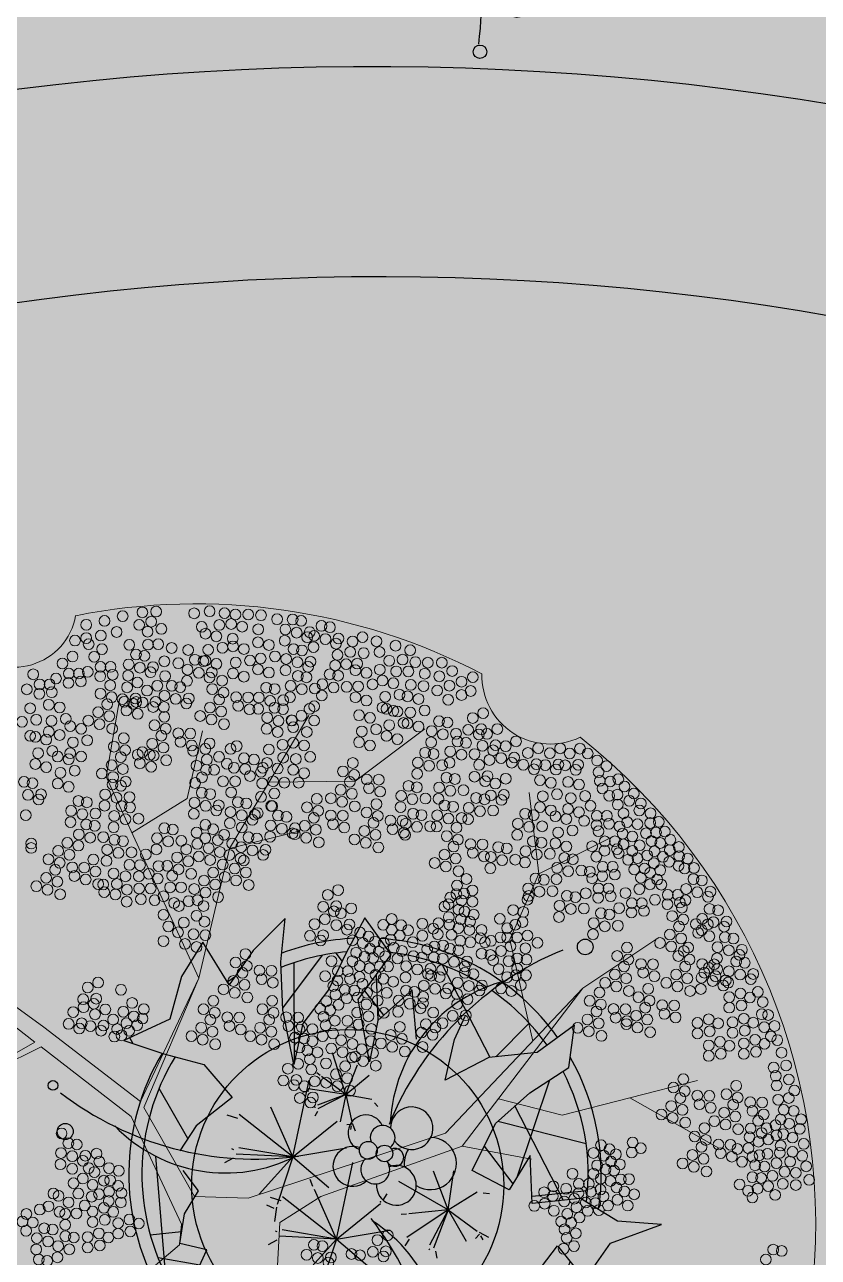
# Model space of a CAD drawing. Header units: millimetres. Extents: x 97194 to 152491, y 18573 to 58496.
# Drawn here: x 140683 to 141446, y 21907 to 23092 of the extents above; entities that cross this region are included whole.
import ezdxf

# ---------------------------------------------------------------- set-up
doc = ezdxf.new("R2010")
doc.units = ezdxf.units.MM
for name, color, linetype in [('dwgmodels.com', 7, 'Continuous'), ('floor hatch', 252, 'Continuous'), ('green', 69, 'Continuous')]:
    doc.layers.add(name, color=color, linetype=linetype)

# ---------------------------------------------------------------- blocks, each defined once
blk = doc.blocks.new('P3')
at = {"linetype": 'ByBlock'}
for p, q in [((106.3, 287.8), (-30.1, 383.4)), ((114.1, 293), (136.2, 365.6)), ((-190.4, 320.8), (-175.1, 313.7)), ((-116.8, 319.5), (-80.6, 256.7)), ((-224.4, 202.9), (-207.6, 307.8)), ((207.5, 300.2), (233.7, 137.6)), ((-121.3, 288.9), (-76.3, 268.2)), ((-168.2, 136.3), (-242.1, 276.2)), ((164.8, 203.1), (306.6, 237.2)), ((317.1, 139.9), (177.8, 237.6)), ((-70.5, 128), (-76.3, 178.5)), ((-70.5, 128), (-120.6, 176.9)), ((-70.5, 128), (-51.8, 172.8)), ((343.9, 171.5), (269.4, 122.1)), ((-70.5, 128), (-30.3, 140.6)), ((164.1, 157.3), (232.8, 125.6)), ((-99.2, -0.2), (-133.3, 120.7)), ((-70.5, 128), (-128, 107.6)), ((-121.4, 135.4), (-127.8, 136.7)), ((-70.5, 128), (-118.4, 135)), ((-70.5, 128), (-103.1, 91.5)), ((-70.5, 128), (-99.5, 86.5)), ((-70.5, 128), (-42, 93.5)), ((-70.5, 128), (-58.3, 84.8)), ((-16.2, 134.6), (-23.6, 137.4)), ((-125.6, 104.7), (-133.2, 98.2)), ((160.3, 40.4), (139.4, 100)), ((-104, 86.8), (-105.5, 85.8)), ((-99.2, -0.2), (-62.9, 83.4)), ((-97.9, 82.4), (-98.5, 73.6)), ((-40.4, 89.5), (-46.5, 85.3)), ((-40.3, 91.7), (-30.4, 83.2)), ((-39.7, 87), (-38, 81.6)), ((160.3, 40.4), (110.8, 84.1)), ((160.3, 40.4), (188.1, 87.5)), ((207, 93.9), (197.4, 90.3)), ((-410, 41.2), (-419.3, 47.1)), ((-99.2, -0.2), (-167.3, 53.7)), ((-99.2, -0.2), (-29.9, 52.6)), ((160.3, 40.4), (69.3, 44)), ((160.3, 40.4), (107.9, 5.5)), ((160.3, 40.4), (122.5, -29.4)), ((160.3, 40.4), (160.5, -23.3)), ((160.3, 40.4), (168.3, -25)), ((160.3, 40.4), (209.7, 9.3)), ((160.3, 40.4), (217.8, 31.8)), ((23.8, -84.3), (-10.3, 36.6)), ((222.9, 29.3), (220.7, 20)), ((221.1, 31.6), (238, 31.9)), ((225.6, 27.6), (232, 23.8)), ((-205.8, 13), (-223.4, 9.7)), ((-99.2, -0.2), (-206.9, 19.6)), ((61.1, 5.8), (62.2, 17.9)), ((104.6, 3.2), (97.4, -1.1)), ((-261.9, -52.6), (-340, -3.1)), ((-99.2, -0.2), (-182.7, -27.7)), ((-99.2, -0.2), (-181.6, -38.7)), ((-99.2, -0.2), (-119, -78.3)), ((-99.2, -0.2), (-25.5, -16.7)), ((-99.2, -0.2), (-86, -79.4)), ((-48.8, -27.2), (-57.6, -19.5)), ((23.8, -84.3), (60, -0.8)), ((-188.2, -34.3), (-191.5, -34.3)), ((23.8, -84.3), (-44.4, -30.5)), ((23.8, -84.3), (93, -31.6)), ((127.3, -30.1), (125.7, -43)), ((163.8, -28.6), (163.1, -30.8)), ((173.4, -27.5), (180.5, -36.5)), ((-182.7, -46.4), (-191.5, -59.6)), ((225.4, -55), (306.8, -179.1)), ((-82.8, -71.2), (-100.4, -74.5)), ((23.8, -84.3), (-83.9, -64.6)), ((-87.1, -87.1), (-100.3, -88.2)), ((-84.9, -83.8), (-77.2, -105.7)), ((23.8, -84.3), (-59.8, -111.8)), ((23.8, -84.3), (-58.7, -122.8)), ((23.8, -84.3), (4, -162.4)), ((23.8, -84.3), (37, -163.5)), ((23.8, -84.3), (97.4, -100.8)), ((-180.2, -280.4), (-294.1, -101.6)), ((-65.3, -118.4), (-68.6, -118.4)), ((113.9, -122.8), (105.1, -111.8)), ((-59.8, -130.5), (-68.6, -143.7)), ((274.9, -118.8), (288.4, -202.8)), ((35.9, -171.2), (22.7, -172.3)), ((34.8, -175.6), (32.6, -185.5)), ((38, -167.9), (45.7, -189.9)), ((167.1, -172.6), (230.7, -282.9)), ((-200.9, -189.6), (-243, -217.5)), ((-150.5, -223.2), (-214.8, -244.1)), ((189.1, -284), (49, -225.7)), ((72.5, -319.5), (38.6, -255.4)), ((139, -306.8), (42.1, -245.4)), ((75.2, -323.7), (72.5, -319.5))]:
    blk.add_line(p, q, dxfattribs=at)
for points in [[(214.8, -108.1), (227.8, -43.3), (255.8, -110.2), (322.7, -140.4), (339.9, -75.7), (404.6, -69.2), (460.7, 2), (396, -34.7), (331.3, 4.1), (342.1, 71), (406.8, 43), (415.4, 114.2), (473.7, 178.9), (409, 150.9), (339.9, 155.2), (275.2, 112), (236.4, 178.9), (232.1, 114.2), (165.2, 114.2), (163.1, 198.3), (188.9, 267.4), (225.6, 332.1), (201.9, 396.8), (169.5, 330), (104.8, 286.8), (59.5, 222.1), (42.3, 286.8), (40.1, 327.8)], [(-11.6, 258.8), (-54.8, 325.6), (-80.7, 256.6), (-61.3, 191.9), (-123.8, 271.7), (-110.9, 360.2), (-175.6, 392.5), (-175.6, 327.8), (-173.4, 263.1), (-184.2, 196.2), (-166.9, 131.4), (-223, 200.5), (-261.9, 267.4), (-287.7, 332.1), (-309.3, 263.1), (-317.9, 196.2), (-387, 237.2), (-391.3, 172.4), (-376.2, 103.4), (-425.8, 38.7), (-358.9, 49.4), (-294.2, 64.6), (-229.5, 38.7), (-259.7, -28.2), (-264, -75.7)], [(201.9, -127.5), (186.8, -170.6), (143.7, -175), (119.9, -220.3), (124.2, -263.4), (91.9, -216), (89.7, -170.6), (50.9, -220.3), (35.8, -263.4), (-9.5, -263.4), (20.7, -308.7), (50.9, -351.9), (7.8, -373.5), (-35.4, -408), (-37.5, -362.7), (-22.4, -319.5), (-31.1, -274.2), (-76.4, -313.1), (-104.4, -269.9), (-147.5, -291.5), (-184.2, -334.6), (-227.3, -367), (-229.5, -323.8), (-182, -282.8), (-149.7, -239.7), (-151.8, -196.5), (-195, -207.3), (-210.1, -162), (-207.9, -118.9), (-244.6, -101.6)]]:
    blk.add_lwpolyline(points, dxfattribs=at)
for centre, radius in [((158.8, 515.5), 12.6), ((2.9, 65.2), 14.3), ((28.2, 72.9), 13.2), ((-492.6, -77.9), 7.78), ((-440.9, -134), 12.9), ((355, -241.9), 11.6), ((333.5, -328.2), 10.8)]:
    blk.add_circle(centre, radius, dxfattribs=at)
blk.add_circle((0, 0), 250)
for centre, radius, start, end in [((520, 167.3), 509.5, 140.073, 185.6131), ((16.1, 28.9), 378.5, 63.1184, 114.1791), ((236.8, 225.5), 246.6, 131.6897, 204.9506), ((16.1, 28.9), 357.5, 84.7714, 111.3682), ((16.1, 28.9), 357.5, 63.0555, 83.1357), ((16.1, 28.9), 378.5, 120.4156, 138.3969), ((16.1, 28.9), 378.5, 19.1497, 57.435), ((16.1, 28.9), 357.5, 122.415, 139.8543), ((16.1, 28.9), 357.5, 20.569, 55.194), ((16.1, 28.9), 378.5, 151.3388, 153.3421), ((47.9, 128.9), 34.1, 244.277, 207.5639), ((100.7, 92.7), 41.8, 265.2738, 116.571), ((-13.6, 88.3), 28.6, 52.2259, 276.4635), ((13.9, 93.8), 19.8, 335.4309, 227.1462), ((45.7, 75.1), 14.3, 234.316, 139.9386), ((100.7, 92.7), 41.8, 174.3913, 215.4972), ((-7, 31.1), 31.9, 97.542, 340.4974), ((27.1, 43.2), 23.1, 159.9519, 62.7065), ((13.9, 93.8), 19.8, 270.7932, 273.3098), ((27.1, 43.2), 23.1, 113.0531, 115.4792), ((68.8, 36.6), 31.9, 203.6322, 138.4169), ((16.1, 28.9), 378.5, 176.9613, 237.1462), ((16.1, 28.9), 357.5, 176.0167, 237.7104), ((16.1, 28.9), 357.5, 352.2557, 4.6514), ((16.1, 28.9), 378.5, 350.8963, 2.9656), ((-388.5, 419.3), 509.5, 260.073, 305.6131), ((-297.3, 145), 246.6, 251.6897, 324.9506), ((-152.5, -493.4), 509.5, 20.073, 65.6131), ((39.4, -277.2), 246.6, 11.6897, 84.9506), ((16.1, 28.9), 357.5, 272.9217, 343.2997), ((16.1, 28.9), 378.5, 274.8945, 344.6065), ((16.1, 28.9), 357.5, 243.2097, 263.4369), ((16.1, 28.9), 378.5, 242.2755, 262.7194)]:
    blk.add_arc(centre, radius, start, end, dxfattribs=at)
blk.add_point((58.4, 1.2), dxfattribs=at)
blk.add_point((58.4, 1.2), dxfattribs=at)
blk = doc.blocks.new('z_550')
at = {"linetype": 'Continuous', "lineweight": 13}
blk.add_hatch(color=256, dxfattribs=at).paths.add_polyline_path([(13.85, -29.92), (13.85, -95.11), (29.93, -116.54), (22.78, -191.56), (37.59, -108.88), (81.37, -125.37), (37.97, -106.72), (23.68, -91.54), (28.15, -12.06), (47.8, 0.45), (115.71, 24.56), (173.79, 100.47), (107.67, 30.81), (12.96, -0.45), (-12.96, 0.45), (-37.24, 43.13), (-10.88, 105.37), (-38.87, 45.99), (-85.33, 81.71), (-127.33, 112.08), (-133.58, 164.77), (-130.01, 105.83), (-89.6, 74.6), (-136.3, 47.8), (-86.67, 72.34), (-43.34, 38.85), (-19.21, -12.95), (-20.1, -22.77), (-85.33, -78.14), (-88.9, -115.65), (-154.13, -152.26), (-82.65, -116.54), (-78.18, -82.61), (-9.38, -34.38)])
at = {"lineweight": 13}
for p, q in [((-55.42, 202.04), (-48.97, 239.09)), ((3.99, 167.59), (42.08, 231.66)), ((64.38, 200.09), (97.82, 225.16)), ((-16.45, 191.73), (-9.02, 224.23)), ((-10.88, 105.37), (-55.42, 202.04)), ((23.03, 199.62), (64.38, 200.09)), ((-43.07, 175.24), (-16.45, 191.73)), ((152.64, 155.51), (147.99, 194.51)), ((3.99, 167.59), (37.44, 175.94)), ((152.64, 155.51), (186.09, 172.23)), ((-10.88, 105.37), (3.99, 167.59)), ((138.7, 123.94), (152.64, 155.51)), ((173.79, 100.47), (210.24, 124.87)), ((149.66, 75.05), (138.7, 123.94)), ((-85.33, 81.71), (-127.33, 112.08)), ((-130.01, 105.83), (-89.6, 74.6)), ((-38.87, 45.99), (-10.88, 105.37)), ((-10.88, 105.37), (-37.24, 43.13)), ((173.79, 100.47), (107.67, 30.81)), ((115.71, 24.56), (173.79, 100.47)), ((-38.87, 45.99), (-85.33, 81.71)), ((-136.3, 47.8), (-89.6, 74.6)), ((-86.67, 72.34), (-136.3, 47.8)), ((-86.67, 72.34), (-43.34, 38.85)), ((163.79, 39.44), (228.82, 56.16)), ((196.31, 47.8), (239.04, 23.66)), ((-12.96, 0.45), (-37.24, 43.13)), ((133.15, 47.35), (163.79, 39.44)), ((-43.34, 38.85), (-19.21, -12.95)), ((107.67, 30.81), (12.96, -0.45)), ((47.8, 0.45), (115.71, 24.56)), ((115.71, 24.56), (149.05, 18.3)), ((12.96, -0.45), (-12.96, 0.45)), ((28.15, -12.06), (47.8, 0.45)), ((-19.21, -12.95), (-20.1, -22.77)), ((23.68, -91.54), (28.15, -12.06)), ((-20.1, -22.77), (-85.33, -78.14))]:
    blk.add_line(p, q, dxfattribs=at)
at = {"color": 82, "lineweight": 5}
for centre in [(-56.17, 277.04), (-47.41, 279.32), (-13.08, 280.7), (-5.63, 281.7), (1.52, 280.79), (6.78, 280.15), (12.92, 280.15), (19.05, 279.78), (26.79, 277.86), (34.29, 277.71), (38.38, 277.07), (-64.93, 275.2), (-57.92, 269.99), (-50.33, 271.73), (-9.43, 274.2), (-7.64, 270.94), (-0.96, 275.11), (4.74, 275.57), (10, 274.29), (17.74, 273.01), (30.78, 272.95), (36.19, 271.39), (-70.34, 267.61), (-64.93, 268.8), (-63.77, 265.87), (-44.24, 265.57), (-2.38, 269.65), (0.54, 264.16), (5.47, 268.52), (5.59, 264.81), (17.61, 266.77), (22.87, 265.49), (30.49, 267.55), (67.84, 269.25), (74.56, 267.24), (83.76, 265.14), (-71.51, 259.92), (-61.14, 259.81), (-57.34, 263.49), (-15.93, 263.06), (-12.72, 258.39), (-6.33, 263.15), (10.85, 263.53), (18.92, 258.99), (25.79, 260), (34.67, 263.51), (38.76, 262.87), (76.02, 262.11), (87.12, 258.45), (90.77, 262.94), (-76.38, 256.6), (-64.21, 252.57), (-58.07, 254.95), (-53.25, 254.95), (-8.63, 257.75), (-7.64, 257.94), (-4.54, 252.35), (-2.38, 256.38), (6.91, 257.03), (13.77, 258.03), (17.61, 253.77), (22.87, 252.22), (76.16, 253.6), (80.69, 257.9), (84.05, 252.78), (89.89, 252.78), (93.25, 257.26), (99.24, 256.99), (105.96, 256.99), (110.93, 252.96), (-90.41, 251.39), (-87.35, 246.54), (-82.53, 246.54), (-79.45, 249.37), (-73.46, 247.26), (-73.31, 251.75), (-68.49, 251.75), (-67.47, 247.99), (-58.22, 250.47), (-52.23, 251.2), (-10.82, 252.07), (-5.71, 249.88), (0.36, 248.32), (5.59, 251.81), (10.85, 250.25), (69.72, 252.06), (72.64, 246.56), (77.43, 248.37), (82.69, 247.09), (97.78, 251.68), (104.79, 250.4), (115.45, 247.83), (120.86, 250.03), (-93.48, 244.16), (-87.49, 242.05), (-81.5, 242.78), (-53.41, 246.1), (78.75, 240.59), (85.61, 241.6), (89.53, 240.81), (91.06, 246.28), (97.2, 245.73), (103.77, 243.62), (109.61, 245.91), (115.45, 241.43), (119.84, 243.35), (-91.88, 235.05), (-82.95, 236.76), (-77.69, 235.48), (42.42, 234.74), (44.61, 236.03), (64.46, 240.34), (69.72, 238.78), (77.43, 235.37), (79.38, 234.76), (94.79, 239.53), (109.03, 239.14), (-95.82, 228.55), (-88.96, 229.56), (-81.64, 228.98), (-74.77, 229.99), (33.75, 229.28), (33.95, 229.16), (38.48, 231.45), (44.61, 229.16), (66.19, 231.73), (71.45, 230.45), (82.69, 233.81), (84.63, 233.48), (90.85, 233.03), (97.71, 234.03), (-82.95, 223.76), (-72.63, 226.45), (-67.38, 225.17), (27.09, 223.67), (34.53, 225.96), (41.11, 223.67), (67.51, 223.95), (74.37, 224.96), (80.69, 226.98), (87.56, 227.99), (89.53, 227.81), (94.79, 226.25), (-91.88, 221.78), (-89.4, 221.29), (-84.14, 220.01), (-77.69, 222.21), (-71.32, 218.67), (-5.63, 218.18), (7.37, 216.89), (29.42, 217.53), (34.53, 218.45), (39.79, 217.17), (66.19, 218.74), (71.45, 217.18), (79.38, 221.76), (84.63, 220.2), (-88.09, 213.51), (-81.22, 214.52), (-78.65, 211.84), (-72.63, 213.45), (-67.38, 211.89), (-13.52, 214.61), (-7.68, 215.52), (-1.11, 211.68), (10.87, 211.04), (22.85, 215.25), (29.71, 211.31), (42.71, 211.68), (176.07, 213.32), (-89.4, 208.29), (-84.14, 206.74), (-73.39, 210.56), (-70.47, 205.06), (-11.91, 207.47), (-7.39, 205.45), (-6.95, 210.39), (-3.44, 205.45), (2.69, 208.38), (6.05, 206.46), (11.46, 205.82), (15.69, 210.39), (19.93, 206.46), (21.97, 208.75), (27.09, 206.09), (34.53, 205.45), (35.85, 210.67), (180.6, 209.94), (185.13, 207.28), (-94.84, 199.72), (-90.75, 199.08), (-77.34, 204.06), (-9.28, 201.88), (0.79, 199.96), (6.64, 199.96), (13.79, 202.52), (19.05, 204.54), (19.64, 198.95), (24.89, 199.96), (30.3, 199.32), (37.16, 199.32), (39.79, 203.9), (153.16, 200.52), (158.42, 199.24), (166.64, 199.65), (181.33, 204.35), (181.91, 200.14), (186.88, 199.87), (190.82, 200.97), (-92.94, 193.41), (-86.66, 193.68), (-78.65, 198.84), (-73.39, 197.28), (25.48, 194.1), (161.34, 193.75), (171.89, 198.37), (183.23, 196.48), (186.44, 193), (190.38, 193.55), (193.74, 197.49), (198.27, 194.1), (19.05, 192.45), (24, 188.15), (24.46, 187.97), (153.16, 187.52), (154.47, 192.74), (167.95, 191.87), (174.82, 192.88), (177.42, 188.17), (190.53, 188.79), (196.08, 190.62), (201.63, 189.34), (-94, 183.67), (17.45, 184.67), (158.42, 185.97), (160.55, 183.14), (165.81, 181.85), (166.64, 186.65), (171.89, 185.1), (180.49, 183.32), (185.31, 183.32), (193.31, 184.58), (200.9, 185.95), (206.31, 184.58), (161.86, 175.35), (168.73, 176.36), (174.35, 180.94), (180.34, 178.84), (181.27, 175.95), (186.33, 179.57), (191.41, 178.26), (195.06, 180.37), (200.02, 179.36), (206.16, 179.91), (208.93, 175.33), (210.25, 180.46), (213.17, 175.79), (-91.37, 170.03), (160.55, 170.14), (184.33, 171.1), (189.15, 171.1), (192.87, 174.79), (193.31, 169.66), (197.54, 173.41), (204.11, 174.97), (206.74, 171.22), (210.98, 170.3), (215.8, 171.86), (-91.37, 167.92), (165.81, 168.58), (178.2, 168.72), (180.22, 163.72), (184.19, 166.61), (190.18, 167.34), (190.97, 165.45), (197.54, 166.46), (201.05, 169.2), (204.7, 164.35), (208.2, 166.36), (212.29, 163.62), (215.51, 166.91), (219.89, 168.38), (220.04, 163.98), (-44.19, 159.77), (-39.08, 159.68), (-30.17, 159.22), (-25.98, 159.34), (-20.58, 157.66), (183.28, 158.87), (188.1, 158.87), (195.5, 162.24), (198.42, 157.58), (200.02, 162.98), (203.38, 158.03), (207.91, 160.6), (215.22, 161.24), (219.74, 159.32), (222.66, 158.03), (224.12, 162.79), (227.19, 158.31), (-51.79, 155.65), (-46.09, 154.28), (-39.67, 154.28), (-34.85, 155.47), (-30.61, 153.18), (-23.6, 154.56), (-14.52, 155.47), (-8.32, 152.22), (-3.94, 156.1), (1.7, 153.98), (117.79, 153), (183.14, 154.38), (189.13, 155.12), (201.63, 153.55), (206.16, 155.93), (209.52, 152.72), (210.98, 157.21), (-59.16, 150.56), (-56.76, 150.34), (-56.32, 146.68), (-50.91, 145.58), (-50.18, 150.62), (-45.36, 147.87), (-39.52, 148.42), (-33.97, 148.42), (-24.62, 148.97), (-19.36, 148.97), (-13.03, 148.18), (-7.64, 146.5), (-2.93, 150.37), (112.97, 145.77), (113.26, 149.89), (116.62, 146.04), (120.71, 147.51), (181.27, 148.48), (186.09, 148.48), (194.23, 146.25), (200.9, 148.15), (206.01, 150.44), (211.48, 150.25), (-45.51, 142.11), (-38.64, 143.3), (-32.07, 142.84), (-27.83, 144.67), (-22.72, 141.47), (-20.39, 140), (-15.71, 142.38), (-11.48, 142.84), (-8.55, 140), (-1.58, 144.31), (107.27, 139.73), (109.17, 140.92), (110.05, 144.12), (115.45, 142.66), (120.71, 142.11), (181.13, 143.99), (187.12, 144.72), (197.29, 141.39), (202.11, 141.39), (208.42, 143.02), (214.4, 140.91), (214.55, 145.4), (220.39, 141.64), (-27.83, 135.79), (-11.91, 135.33), (81.86, 133.78), (109.32, 134.69), (113.99, 138.26), (116.91, 137.35), (121.3, 135.88), (133.86, 133.87), (140.28, 138.08), (145.1, 137.16), (182.44, 136.57), (186.53, 135.93), (191.16, 139.01), (197.15, 136.91), (203.14, 137.64), (-25.5, 130.21), (-18.05, 132.04), (-8.12, 132.49), (77.77, 130.94), (81.86, 128.56), (86.39, 130.76), (89.75, 128.38), (96.61, 131.49), (101.87, 129.11), (104.35, 131.76), (109.61, 131.03), (113.99, 129.38), (115.16, 133.68), (119.25, 128.47), (119.54, 132.49), (125.09, 128.47), (137.36, 129.38), (141.31, 131.03), (144.81, 132.31), (-27.83, 123.16), (-20.82, 127.37), (-13.37, 126.45), (-7.68, 125.99), (47.74, 123.47), (63.02, 123.52), (66.67, 127.28), (67.98, 122.24), (70.76, 125.35), (73.83, 122.88), (81.42, 123.8), (85.8, 125.81), (91.94, 122.61), (96.61, 125.72), (104.06, 126.45), (110.63, 126.18), (114.87, 123.25), (119.69, 122.61), (124.51, 124.53), (126.7, 122.61), (129.62, 123.25), (134.15, 124.9), (137.36, 124.9), (142.18, 124.9), (147.15, 125.81), (151.97, 122.33), (-17.46, 121.78), (-11.91, 120.32), (64.77, 117.57), (71.49, 119.4), (75.72, 118.03), (98.92, 119.21), (102.41, 120.55), (106.58, 121.09), (109.92, 119.44), (114.01, 118.8), (125.09, 117.12), (129.33, 116.47), (134.44, 118.4), (138.97, 120.69), (146.13, 119.68), (52.94, 113.55), (63.02, 113.55), (66.52, 111.17), (68.86, 115.65), (71.2, 110.07), (72.95, 115.1), (76.16, 110.8), (78.77, 115.85), (80.11, 110.98), (96.4, 115.23), (102.15, 115.32), (106.42, 114.68), (130.64, 113.91), (138.09, 113.55), (142.18, 114.83), (146.71, 114.28), (49.87, 106.31), (55.86, 104.21), (56.01, 108.69), (60.83, 108.69), (61.85, 104.94), (66.38, 105.95), (74.12, 106.95), (77.92, 105.03), (133.27, 109.7), (137.36, 105.86), (141.6, 106.77), (142.18, 109.98), (146.42, 106.77), (53.81, 101.55), (59.37, 99.72), (63.89, 99.36), (67.84, 102.65), (70.03, 98.26), (82.59, 103.66), (134.44, 100.36), (139.41, 99.17), (143.94, 101.92), (230.46, 100.12), (257.87, 98.72), (50.46, 94.23), (54.84, 97.43), (56.3, 92.49), (60.24, 95.7), (65.65, 96.06), (244.13, 96.21), (249.54, 97.95), (254.06, 96.03), (260.2, 93.86), (47.53, 90.57), (49.14, 86.82), (52.35, 90.02), (244.13, 91.17), (249.97, 92.18), (259.76, 88.01), (262.83, 87.64), (50.16, 82.7), (54.55, 84.89), (228.86, 83.81), (234.27, 85.55), (238.79, 83.63), (245.72, 84.13), (251.13, 85.87), (255.65, 83.94), (260.93, 81.78), (265.9, 82.33), (48.7, 77.48), (53.67, 78.76), (228.86, 78.77), (234.7, 79.78), (239.67, 74.74), (245.72, 79.09), (251.56, 80.1), (256.53, 75.69), (264.15, 77.3), (267.21, 75.56), (234.27, 73), (240.11, 68.97), (244.2, 72.82), (251.13, 73.95), (251.13, 68.92), (256.97, 69.92), (261.06, 73.77), (269.26, 69.51), (234.27, 67.96), (271.45, 63.38), (265.46, 62.37), (266.48, 58.35), (266.92, 53.77), (272.76, 56.61), (275.39, 51.3), (267.65, 46.9), (272.76, 47.73), (260.65, 39.85), (270.28, 42.05), (275.1, 41.5), (262.05, 33.21), (266.34, 34.64), (268.82, 37.38), (272.91, 35.37), (278.61, 37.48), (-76.77, 30.7), (262.83, 27.77), (266.78, 29.79), (270.13, 30.34), (274.52, 28.69), (278.02, 32.9), (-77.06, 21.27), (-73.55, 26.03), (-69.46, 25.39), (178.84, 21.3), (182.49, 25.05), (186.58, 23.13), (197.25, 21.57), (197.68, 26.33), (201.63, 23.59), (268.38, 21.36), (268.82, 24.84), (274.52, 21.82), (279.92, 25.67), (-77.35, 15.87), (-71.65, 19.72), (-66.54, 17.52), (-65.37, 19.99), (-59.97, 21), (-58.65, 17.15), (180.59, 15.35), (183.81, 20.02), (187.31, 17.18), (189.65, 20.66), (191.55, 15.81), (262.54, 20.91), (266.78, 16.42), (273.35, 17.15), (279.19, 19.9), (-71.65, 13.68), (-63.77, 14.04), (-60.99, 12.12), (-53.98, 14.04), (-49.31, 12.76), (168.76, 11.32), (178.84, 11.32), (184.68, 13.43), (188.77, 12.88), (255.24, 9.65), (259.47, 9.28), (261.08, 14.77), (264.88, 10.29), (270.72, 12.21), (276.12, 11.75), (281.09, 14.87), (-71.07, 6.81), (-66.54, 9.01), (-61.87, 5.99), (-56.46, 8), (-53.4, 8.18), (-49.6, 5.53), (171.83, 6.47), (176.65, 6.47), (182.2, 3.72), (182.35, 8.94), (187.02, 7.84), (189.94, 4.73), (191.99, 8.58), (195.93, 8.76), (249.1, 6.17), (257.72, 4.16), (262.83, 5.35), (269.84, 6.44), (276.12, 5.89), (282.55, 8.37), (-80.71, 1.78), (-78.23, 0.68), (-73.41, -2.44), (-68.73, 1.78), (-62.31, 0.31), (-58.8, 1.5), (-54.13, -1.79), (-53.98, 2.69), (-48.28, -2.44), (-47.99, 2.05), (169.64, -0.67), (171.68, 1.98), (175.19, -2.5), (177.67, 2.72), (183.66, 0.43), (190.38, -1.22), (193.74, 2.81), (198.41, 1.44), (253.19, 3.15), (255.24, -0.06), (266.19, 1.13), (-93.71, -8.02), (-87.28, -5.91), (-83.05, -4.36), (-77.79, -7.01), (-75.01, -7.93), (-69.61, -7.74), (-65.67, -3.99), (-61.87, -6.83), (-56.46, -5.09), (-51.94, -7.01), (166.28, -7.99), (170.66, -4.79), (176.07, -6.53), (179.72, -2.87), (181.47, -6.16), (185.85, -3.97), (195.35, -3.97), (-95.61, -11.68), (-90.64, -12.14), (-75.01, -13.24), (-61.87, -11.86), (-56.02, -10.86), (-49.59, -12.42), (-44.19, -10.69), (-39.66, -12.61), (163.36, -11.65), (168.18, -12.2), (172.12, -9.73), (-93.86, -16.07), (-64.24, -19.1), (-58.83, -17.36), (-54.31, -19.28), (-49.59, -17.46), (-43.75, -16.45), (164.97, -15.41), (165.99, -19.53), (170.37, -17.33), (-64.24, -24.13), (-58.39, -23.13), (164.53, -24.74), (169.49, -23.46)]:
    blk.add_circle(centre, 2.58, dxfattribs=at)
at = {"color": 108, "lineweight": 5}
for centre in [(-37.95, 281.16), (-33.69, 276.7), (-31.36, 281.54), (-39.5, 275.15), (-35.43, 271.86), (-28.84, 273.21), (-35.24, 265.66), (-30.32, 265.87), (55.12, 266.13), (63.09, 267.16), (-41.03, 260.9), (-36.94, 260.26), (-23.89, 264.04), (55.82, 260.73), (61.97, 262.13), (68.42, 261.57), (54.7, 255.7), (60.01, 256.26), (64.46, 253.34), (65.33, 256.53), (52.07, 251.37), (56.16, 250.73), (53.97, 245.05), (60.25, 245.33), (65.78, 245.56), (-11.91, 175.33), (-7.67, 179.04), (-3.95, 176.92), (-11.56, 169.85), (-7.67, 172.68), (1.35, 174.27), (5.24, 170.03), (3.83, 164.55), (78.1, 122.3), (82.94, 119.88), (86.83, 118.4), (84.68, 114.78), (-48.24, 99.75), (-42.89, 93.42), (75.14, 94.52), (-47.12, 89.19), (-42.05, 86.94), (-37.26, 90.46), (78.09, 88.63), (101.81, 88.79), (-52.02, 85.42), (-50.07, 80.89), (-45.61, 83.67), (-40.5, 82.72), (-37.83, 85.96), (37.62, 80.67), (38.65, 81.91), (43.78, 80.77), (98.34, 83.18), (102.88, 81.58), (106.35, 83.72), (-51.44, 77.26), (-47.94, 77.84), (-44.3, 80.05), (35.38, 76.79), (39.65, 76.36), (43.78, 75.08), (96.2, 79.18), (101.55, 78.11), (37.51, 71.95), (41.36, 70.53), (46.19, 69.67), (96.74, 72.24), (42.5, 66.4), (50.32, 64.36), (43.25, 61.42), (254.39, 33.08), (258.03, 36.71), (248.41, 32.76), (253.87, 28.93), (259.71, 30.88), (248.03, 23.22), (253.35, 23.61), (258.15, 26.72), (255.24, 19.44), (258.6, 20.27), (159.57, 5.28), (165.7, 4.09), (155.13, 2.41), (159.31, 0.58), (164.8, -2.03), (150.43, -4.12), (155.39, -3.08), (159.83, -6.47)]:
    blk.add_circle(centre, 2.58, dxfattribs=at)
at = {"color": 96, "lineweight": 5}
for centre in [(42.47, 271.67), (48.11, 274.64), (52.2, 274), (41.3, 269.19), (44.31, 264.48), (44.6, 269.88), (50.01, 268.32), (56.29, 268.6), (31.17, 258.75), (-44.53, 256.14), (-39.13, 254.58), (-34.02, 252.39), (-32.85, 254.86), (-16.22, 253.63), (30.87, 253.35), (36.57, 257.2), (41.68, 255), (42.85, 257.47), (-44.82, 250.74), (-40.33, 247.46), (-27.04, 250.52), (-16.52, 248.23), (36.81, 250.57), (40.9, 249.93), (48.56, 246.61), (-45.31, 245.12), (-35.72, 243.56), (-30.75, 245.9), (-27.33, 241.1), (-23.82, 245.86), (-19.74, 245.21), (21.56, 244.95), (25.65, 244.31), (33.02, 240.41), (33.31, 245.81), (38.71, 244.25), (44.99, 244.53), (48.27, 241.21), (-47.5, 239.44), (-42.39, 237.24), (-41.22, 239.72), (-37.91, 237.89), (-32.8, 235.69), (-31.63, 238.16), (-27.62, 235.69), (-21.93, 239.54), (-16.81, 237.34), (-15.65, 239.81), (17.76, 234.79), (18.05, 240.19), (23.46, 238.63), (25.57, 235.32), (29.66, 234.68), (29.74, 238.91), (22.07, 230.56), (27.47, 229), (104.62, 228.86), (120.84, 230.37), (125.81, 232.72), (21.77, 225.16), (101.11, 224.1), (108.71, 228.22), (112.8, 222.82), (118.65, 224.7), (124.93, 224.97), (127.69, 222.73), (132.67, 225.08), (100.82, 218.7), (106.51, 222.55), (113.52, 219.07), (117.61, 218.43), (123.76, 222.5), (125.5, 217.06), (131.78, 217.33), (136.66, 216.8), (141.63, 219.15), (97.94, 213.73), (102.03, 213.09), (110.01, 214.31), (115.42, 212.76), (121.7, 213.03), (130.61, 214.86), (134.46, 211.13), (140.75, 211.4), (147.35, 213.58), (152.32, 215.92), (157.9, 213.45), (162.87, 215.79), (167.41, 213.32), (172.38, 215.66), (94.43, 208.97), (99.84, 207.42), (106.12, 207.69), (109.72, 208.91), (123.87, 207.85), (128.85, 210.19), (139.58, 208.93), (145.15, 207.91), (150.27, 205.71), (151.44, 208.18), (155.71, 207.77), (160.82, 205.58), (161.99, 208.05), (165.22, 207.65), (170.33, 205.45), (171.5, 207.92), (-12.64, 199.13), (94.14, 203.57), (108.18, 201.72), (112.27, 201.08), (121.68, 202.17), (126.79, 199.98), (127.96, 202.45), (136.69, 201.21), (-55.82, 193.66), (-52.31, 198.42), (-48.22, 197.78), (-9.43, 194.46), (-5.34, 193.82), (4.71, 194.64), (86.42, 192.96), (89.92, 197.72), (94.01, 197.07), (104.67, 196.96), (110.08, 195.4), (116.36, 195.68), (129.52, 193.19), (131.71, 198.86), (135.8, 193.46), (-87.83, 191.21), (-68.71, 190.5), (-64.62, 189.86), (-56.11, 188.26), (-50.41, 192.1), (-47.98, 188.06), (-44.13, 192.38), (-43.89, 187.42), (-12.94, 189.7), (-7.53, 188.15), (-1.25, 188.42), (7.92, 189.97), (12.01, 189.33), (86.13, 187.55), (91.82, 191.4), (98.1, 191.67), (104.38, 191.56), (107.29, 188.37), (111.38, 187.73), (118.92, 187.17), (122.42, 191.93), (126.51, 191.29), (134.63, 190.99), (-72.22, 185.74), (-66.81, 184.19), (-60.53, 184.46), (-51.48, 183.3), (-46.08, 181.74), (-39.8, 182.01), (-13.23, 184.3), (-2.42, 185.95), (4.41, 185.21), (9.82, 183.65), (14.93, 181.45), (16.1, 183.93), (27.21, 183.48), (31.3, 182.84), (92.15, 184.37), (96.24, 183.73), (103.78, 183.61), (109.18, 182.06), (115.47, 182.33), (118.62, 181.77), (124.32, 185.61), (130.6, 185.89), (146.03, 184.37), (150.12, 183.73), (-72.51, 180.34), (-64.94, 179.2), (-60.85, 178.56), (-51.77, 177.89), (-27.41, 177.4), (-23.32, 176.76), (4.12, 179.81), (9.83, 177.75), (23.71, 178.72), (29.11, 177.16), (35.39, 177.44), (88.65, 179.61), (94.05, 178.05), (100.33, 178.32), (103.49, 178.21), (142.53, 179.61), (147.93, 178.05), (154.21, 178.33), (-68.45, 174.44), (-63.04, 172.88), (-56.76, 173.16), (-51.37, 171.85), (-47.28, 171.21), (-30.92, 172.64), (-25.51, 171.09), (-19.23, 171.36), (13.05, 173.08), (17.14, 172.44), (23.42, 173.32), (34.23, 174.96), (88.35, 174.21), (142.24, 174.21), (149.74, 171.11), (153.83, 170.47), (-68.74, 169.04), (-54.87, 167.09), (-49.47, 165.53), (-43.19, 165.81), (-31.21, 167.24), (9.54, 168.32), (14.94, 166.76), (20.06, 164.56), (21.23, 167.04), (129.57, 163.57), (133.08, 168.33), (137.17, 167.69), (146.23, 166.35), (151.64, 164.79), (157.92, 165.07), (-55.17, 161.69), (9.25, 162.92), (129.28, 158.17), (134.98, 162.02), (141.26, 162.29), (145.94, 160.95), (161.35, 158.33), (164.85, 163.09), (168.94, 162.45), (150.97, 153.22), (155.06, 152.58), (161.06, 152.93), (166.75, 156.78), (173.03, 157.05), (226.89, 152.96), (230.98, 152.32), (56.12, 147.67), (147.47, 148.46), (152.87, 146.91), (159.15, 147.18), (223.38, 148.2), (228.78, 146.65), (235.07, 146.92), (48.95, 139.65), (51.14, 145.33), (55.23, 139.93), (147.17, 143.06), (162.58, 140.14), (166.09, 144.9), (170.18, 144.26), (223.09, 142.8), (233.9, 144.45), (54.06, 137.46), (57.46, 136.53), (62.43, 138.87), (162.29, 134.74), (167.99, 138.58), (174.27, 138.85), (231.14, 133.84), (234.65, 138.6), (238.74, 137.96), (44.82, 131.34), (49.79, 133.68), (55.27, 130.85), (60.38, 128.66), (61.55, 131.13), (178.94, 131.81), (184.34, 130.25), (190.62, 130.53), (230.85, 128.44), (236.55, 132.29), (241.66, 130.09), (242.83, 132.56), (42.63, 125.66), (48.91, 125.94), (178.64, 126.41), (242.02, 125.02), (246.11, 124.38), (238.52, 120.26), (243.92, 118.71), (249.04, 116.51), (250.2, 118.98), (88.8, 111.11), (92.31, 115.87), (111.82, 113.13), (116.94, 110.93), (118.1, 113.4), (234.26, 110.28), (238.23, 114.86), (247.46, 113.38), (251.55, 112.74), (88.51, 105.7), (94.21, 109.55), (99.32, 107.35), (100.49, 109.82), (100.84, 106.51), (104.93, 105.87), (106.13, 109.28), (117.08, 107.89), (121.17, 107.24), (230.76, 105.52), (238.35, 109.64), (242.44, 104.24), (243.96, 108.62), (249.36, 107.06), (254.47, 104.87), (255.64, 107.34), (-64.22, 100.88), (-59.24, 103.22), (88.73, 99.35), (92.82, 98.71), (97.34, 101.75), (102.74, 100.19), (109.02, 100.47), (113.58, 103.13), (118.98, 101.57), (124.09, 99.37), (125.26, 101.84), (236.16, 103.96), (241.27, 101.76), (243.66, 103.22), (-66.41, 95.2), (-61.29, 93), (-60.13, 95.47), (85.22, 94.59), (90.63, 93.04), (96.91, 93.31), (97.04, 96.35), (107.85, 98), (113.28, 97.72), (113.39, 92.89), (118.37, 95.23), (-71.2, 89.01), (-66.23, 91.35), (-60.72, 87.96), (-55.75, 90.3), (84.93, 89.19), (95.74, 90.84), (111.2, 87.22), (117.48, 87.49), (-73.39, 83.33), (-68.28, 81.14), (-67.11, 83.61), (-62.91, 82.29), (-56.63, 82.56), (116.31, 85.02), (-57.8, 80.09), (36.95, 64.15), (31.98, 61.81), (29.79, 56.13), (34.9, 53.93), (36.07, 56.41), (39.93, 53.42), (44.9, 55.76), (37.74, 47.74), (42.85, 45.55), (44.02, 48.02), (-88.68, -19.65), (-85.17, -14.89), (-81.08, -15.53), (-74.97, -18.69), (-70.88, -19.33), (79.97, -18.21), (-88.97, -25.05), (-83.27, -21.2), (-78.48, -23.45), (-73.07, -25), (44.49, -22.85), (48.58, -23.49), (72.81, -26.23), (75, -20.56), (79.09, -25.96), (265.25, -25.15), (269.34, -25.79), (-87.77, -29.88), (-83.68, -30.52), (-78.77, -28.85), (40.98, -27.61), (46.39, -29.17), (51.5, -31.36), (52.67, -28.89), (62.57, -27.25), (66.66, -27.89), (77.92, -28.43), (261.74, -29.91)]:
    blk.add_circle(centre, 2.58, dxfattribs=at)
at = {"color": 246, "lineweight": 5}
for centre in [(-27.4, 257.63), (-20.68, 256.71), (-64.45, 219.67), (4.45, 215.52), (-36.31, 164.81), (177.15, 156.49), (178.21, 153.33), (175.14, 146.1), (147.73, 144.85), (74.56, 101), (79.52, 98.26), (250.27, 17.06), (256.55, 15.41)]:
    blk.add_circle(centre, 2.58, dxfattribs=at)
at = {"color": 7, "lineweight": 5}
for centre in [(-58.12, 242.06), (-52.73, 240.37), (-4.36, 244.28), (1.03, 242.6), (7.1, 240.41), (-54.83, 237.03), (-46.67, 238.18), (-40.91, 238.07), (-5.44, 235.38), (-1.06, 239.26), (8.14, 236.25), (12.86, 240.29), (13.53, 234.57), (-63.92, 229.12), (-59.21, 233.16), (-53.82, 231.31), (-45.62, 234.03), (-40.23, 232.34), (-27.42, 230.94), (-10.16, 231.34), (-4.77, 229.66), (-0.05, 233.53), (-58.53, 227.44), (-52.47, 225.25), (-32.13, 226.9), (-26.74, 225.22), (-20.68, 223.03), (-14.92, 222.91), (1.29, 227.47), (-46.91, 220.66), (-33.22, 218.01), (-28.84, 221.88), (-19.64, 218.87), (-14.24, 217.19), (-51.63, 216.62), (-48.33, 211.6), (-46.23, 214.94), (-40.17, 212.75), (-37.94, 213.96), (-34.41, 212.63), (-32.54, 212.28), (-27.83, 216.15), (-52.71, 207.72), (-47.32, 205.87), (-39.13, 208.59), (-33.74, 206.91), (-26.48, 210.09), (63.17, 208.76), (-57.43, 203.68), (-52.04, 202), (-45.97, 199.81), (58.45, 204.72), (61.75, 199.69), (63.85, 203.03), (69.91, 200.84), (75.67, 200.73), (57.37, 195.82), (62.76, 193.97), (70.95, 196.69), (76.34, 195), (41.17, 187.44), (45.88, 191.48), (52.65, 191.78), (58.04, 190.1), (64.11, 187.91), (74.53, 189.01), (44.46, 182.41), (46.56, 185.76), (52.62, 183.57), (58.38, 183.45), (69.81, 184.97), (75.2, 183.29), (40.08, 178.54), (45.47, 176.69), (53.66, 179.41), (59.06, 177.72), (68.73, 176.07), (73.11, 179.95), (81.27, 181.1), (82.31, 176.94), (87.03, 180.98), (87.7, 175.26), (113.05, 177.66), (-74.02, 170.38), (-1.7, 171.71), (35.36, 174.5), (40.76, 172.82), (46.82, 170.63), (64.01, 172.03), (69.4, 170.35), (74.12, 174.22), (108.34, 173.62), (113.73, 171.93), (119.79, 169.74), (125.55, 169.62), (-78.4, 166.5), (-73.01, 164.65), (-21.26, 163.38), (-16.88, 167.25), (-10.8, 163.8), (-6.08, 167.84), (-0.69, 165.99), (75.46, 168.16), (107.25, 164.72), (111.63, 168.59), (120.84, 165.58), (126.23, 163.9), (-83.11, 162.46), (-79.82, 157.44), (-77.72, 160.78), (-71.66, 158.59), (-65.9, 158.47), (-61.52, 162.35), (-15.87, 161.53), (-5.41, 162.12), (0.65, 159.93), (6.41, 158.02), (10.8, 161.9), (102.54, 160.68), (107.93, 158.99), (112.64, 162.87), (-84.2, 153.56), (-78.81, 151.71), (-70.62, 154.43), (-65.22, 152.75), (-60.51, 156.62), (7.09, 152.3), (11.81, 156.17), (113.99, 156.8), (-88.92, 149.52), (-83.52, 147.84), (-77.46, 145.65), (13.15, 150.11), (216.66, 135.19), (221.38, 139.23), (219.96, 130.16), (222.05, 133.5), (228.11, 131.31), (233.87, 131.2), (210.86, 122.25), (215.57, 126.29), (220.97, 124.44), (229.16, 127.16), (234.55, 125.47), (11.58, 116.92), (190.25, 115.99), (194.96, 120.03), (216.25, 120.57), (219.66, 115.99), (222.31, 118.38), (224.38, 120.03), (6.86, 112.88), (12.25, 111.2), (193.54, 110.96), (195.64, 114.3), (201.7, 112.11), (207.46, 112), (222.96, 110.96), (225.05, 114.3), (231.11, 112.11), (236.88, 112), (10.16, 107.86), (18.32, 109.01), (19.36, 104.85), (24.08, 108.89), (189.16, 107.09), (194.55, 105.24), (202.75, 107.96), (208.14, 106.27), (218.58, 107.09), (223.97, 105.24), (232.16, 107.96), (237.55, 106.27), (1.06, 99.94), (5.78, 103.98), (6.45, 98.26), (11.17, 102.13), (24.75, 103.17), (181.76, 98.43), (184.45, 103.05), (189.84, 101.37), (195.9, 99.18), (205.17, 100.23), (213.86, 103.05), (219.25, 101.37), (225.31, 99.18), (-3.86, 94.42), (12.51, 96.07), (24.44, 94.42), (69.71, 92.7), (177.04, 94.39), (182.43, 92.7), (200.45, 96.19), (205.84, 94.5), (211.91, 92.31), (-8.57, 90.38), (-3.18, 88.7), (2.88, 86.51), (8.64, 86.39), (19.73, 90.38), (25.12, 88.7), (31.18, 86.51), (36.94, 86.39), (65.32, 88.83), (70.72, 86.98), (180.34, 89.36), (188.5, 90.51), (189.54, 86.36), (194.26, 90.4), (199.37, 87.29), (203.75, 91.16), (212.95, 88.16), (217.67, 92.2), (218.34, 86.47), (-9.66, 81.48), (-5.28, 85.36), (3.92, 82.35), (9.32, 80.67), (18.64, 81.48), (23.02, 85.36), (32.22, 82.35), (60.61, 84.79), (66, 83.11), (72.06, 80.92), (85.8, 81.88), (171.24, 81.45), (175.96, 85.49), (181.35, 83.64), (194.65, 83.25), (194.93, 84.67), (200.04, 81.57), (204.76, 85.44), (-14.38, 77.44), (-8.98, 75.76), (-4.27, 79.63), (13.92, 77.44), (19.32, 75.76), (24.03, 79.63), (57.59, 75.53), (61.97, 79.41), (71.87, 75.08), (81.41, 78.01), (86.81, 76.16), (176.63, 79.77), (182.69, 77.58), (206.1, 79.38), (-2.92, 73.57), (25.38, 73.57), (52.88, 71.49), (58.27, 69.81), (62.99, 73.68), (67.49, 71.2), (72.88, 69.35), (76.7, 73.97), (82.09, 72.28), (88.15, 70.09), (59.5, 63.02), (62.78, 67.16), (64.33, 67.62), (68.17, 65.48), (74.23, 63.29), (55.12, 59.14), (60.51, 57.29), (222.04, 56.79), (50.4, 55.1), (55.79, 53.42), (61.86, 51.23), (217.32, 52.74), (222.71, 51.06), (247.47, 53.61), (220.62, 47.72), (228.77, 48.87), (234.54, 48.75), (242.76, 49.57), (248.15, 47.88), (254.21, 45.69), (259.97, 45.58), (211.52, 39.81), (216.24, 43.85), (221.63, 42), (229.82, 44.71), (235.21, 43.03), (241.67, 40.67), (246.05, 44.54), (255.26, 41.54), (216.91, 38.12), (222.97, 35.93), (232.21, 33.27), (236.96, 36.63), (242.35, 34.95), (247.06, 38.82), (227.49, 29.23), (232.89, 27.54), (230.79, 24.2), (238.95, 25.35), (239.99, 21.2), (244.71, 25.24), (221.69, 16.29), (226.41, 20.33), (231.8, 18.48), (245.39, 19.51), (227.09, 14.61), (233.15, 12.42)]:
    blk.add_circle(centre, 2.58, dxfattribs=at)
at = {"color": 22, "lineweight": 5}
blk.add_circle((219.37, 145.4), 2.58, dxfattribs=at)
at = {"lineweight": 15}
for centre, radius, start, end in [((-12.2, -12.63), 297.87, 62.52444, 101.19111), ((-99.61, 284.85), 30.06, 222.84494, 349.9038), ((158.13, 250.77), 32.91, 178.46683, 295.75586), ((-12.2, -12.63), 297.87, 352.72126, 51.69826)]:
    blk.add_arc(centre, radius, start, end, dxfattribs=at)

msp = doc.modelspace()

# ---------------------------------------------------------------- hatches: boundary and pattern name
at = {"layer": 'dwgmodels.com', "true_color": 0xffcdbe}
h = msp.add_hatch(dxfattribs=at)
h.set_pattern_fill('HONEY', color=254, scale=50, style=0)
h.set_pattern_definition([(0, (-895877.36, -955974.34), (238.125, 137.4815), [158.75, -317.5]), (120, (-895877.36, -955974.34), (-238.124972, 137.481549), [158.75, -317.5]), (60, (-895877.36, -955974.34), (2.8e-05, 274.963049), [-317.5, 158.75])])
edge = h.paths.add_edge_path()
edge.add_line((105643.7, 57854.4), (110359.8, 57515.3))
edge.add_line((110359.8, 57515.3), (111413.6, 56313.7))
edge.add_line((111413.6, 56313.7), (112889.6, 55459.7))
edge.add_line((112889.6, 55459.7), (118773, 55037.9))
edge.add_line((118773, 55037.9), (120982.7, 56103.3))
edge.add_line((120982.7, 56103.3), (126670.9, 55713.2))
edge.add_line((126670.9, 55713.2), (125292.3, 53675.9))
edge.add_line((125292.3, 53675.9), (126735.5, 50705.7))
edge.add_line((126735.5, 50705.7), (130029.4, 50470.4))
edge.add_line((130029.4, 50470.4), (131880.1, 53205.4))
edge.add_line((131880.1, 53205.4), (130774.9, 55480))
edge.add_arc((133336, 64281.5), 9166.5, 253.77563, 286.21284)
edge.add_line((135895.4, 55479.5), (138757.6, 55273.7))
edge.add_arc((124248.3, 61948.4), 15970.9, 309.65137, 335.29621, ccw=False)
edge.add_arc((87809.2, -11501.3), 76903, 47.223215, 52.67372, ccw=False)
edge.add_arc((87809.2, -11501.3), 76903, 43.955323, 47.223215, ccw=False)
edge.add_line((143170.3, 41876.9), (142251.2, 41644.8))
edge.add_line((142251.2, 41644.8), (139545.8, 44278.6))
edge.add_line((139545.8, 44278.6), (138879.1, 44885.9))
edge.add_arc((89600.2, -9236.6), 73196, 47.681917, 52.705646)
edge.add_arc((132959.6, 46783.3), 2421.9, 65.8521, 138.006)
edge.add_line((131159.6, 48403.7), (129327.7, 46447.9))
edge.add_arc((132852.7, 43133.6), 4838.4, 136.7655, 159.0821)
edge.add_arc((133137.6, 43024.8), 5143.4, 159.0821, 179.4477)
edge.add_arc((147719.5, 44573.8), 19781.9, 184.34711, 197.80455)
edge.add_arc((152601.2, 46141.6), 24909.3, 197.80455, 204.1295)
edge.add_line((129868.5, 35958.6), (129898.6, 35666.7))
edge.add_line((129898.6, 35666.7), (133669.7, 31200.9))
edge.add_line((133669.7, 31200.9), (138280.3, 24953.1))
edge.add_line((138280.3, 24953.1), (140730.5, 19823.3))
edge.add_line((140730.5, 19823.3), (137993.4, 18573.3))
edge.add_line((137993.4, 18573.3), (136453.6, 21944.7))
edge.add_line((136453.6, 21944.7), (133415.6, 26559.3))
edge.add_line((133415.6, 26559.3), (131125.3, 29521.5))
edge.add_line((131125.3, 29521.5), (128577.4, 32495.4))
edge.add_line((128577.4, 32495.4), (125145.1, 36134.9))
edge.add_line((125145.1, 36134.9), (124963.9, 36337.1))
edge.add_line((124963.9, 36337.1), (119548.3, 41448.5))
edge.add_arc((115463.1, 37120.1), 5951.8, 46.65529, 82.22757)
edge.add_line((116268, 43017.2), (116451.8, 45976.3))
edge.add_line((116451.8, 45976.3), (118658.7, 45839.2))
edge.add_line((118658.7, 45839.2), (119148.6, 53725.8))
edge.add_line((119148.6, 53725.8), (116188.7, 53909.7))
edge.add_line((116188.7, 53909.7), (109265.6, 54339.7))
edge.add_line((109265.6, 54339.7), (107894.3, 54424.8))
edge.add_line((107894.3, 54424.8), (107887.8, 54320.7))
edge.add_arc((107810.5, 53545.2), 779.3, 84.3047, 229.9591)
edge.add_line((107309.1, 52948.6), (106721.1, 52985.1))
edge.add_line((106721.1, 52985.1), (106541.6, 50096.7))
edge.add_line((106541.6, 50096.7), (107300.2, 50049.5))
edge.add_arc((110437.5, 48049.5), 3720.6, 147.4825, 251.3194)
edge.add_line((109245.8, 44525), (109241.4, 44453.6))
edge.add_line((109241.4, 44453.6), (110303.6, 44387.7))
edge.add_line((110303.6, 44387.7), (110425.6, 46350.6))
edge.add_line((110425.6, 46350.6), (116429.2, 45977.7))
edge.add_line((116429.2, 45977.7), (116201, 42303.7))
edge.add_line((116201, 42303.7), (109723.6, 42706.1))
edge.add_line((109723.6, 42706.1), (109765.6, 43382))
edge.add_line((109765.6, 43382), (106276.6, 43598.7))
edge.add_arc((106541.2, 45229.2), 1651.8, 177.7959, 260.7831, ccw=False)
edge.add_line((104890.6, 45292.8), (105042.4, 48173.9))
edge.add_line((105042.4, 48173.9), (101134.2, 48416.7))
edge.add_line((101134.2, 48416.7), (101194, 49356.3))
edge.add_line((101194, 49356.3), (101368.7, 49345.2))
edge.add_line((101368.7, 49345.2), (101372.4, 49403.8))
edge.add_line((101372.4, 49403.8), (105104.6, 49175.7))
edge.add_line((105104.6, 49175.7), (105643.7, 57854.4))
at = {"layer": 'dwgmodels.com', "true_color": 0x6e9182}
h = msp.add_hatch(color=8, dxfattribs=at)
edge = h.paths.add_edge_path()
edge.add_line((139873.7, 22564.4), (139784.3, 22751.5))
edge.add_arc((141017.9, 20371.6), 2680.6, 18.5952, 117.3998, ccw=False)
edge.add_line((143558.6, 21226.4), (143368.9, 21163))
edge.add_arc((141026.4, 20380), 2469.9, 18.4816, 117.822)
at = {"layer": 'floor hatch', "true_color": 0xcef77e}
h = msp.add_hatch(color=71, dxfattribs=at)
edge = h.paths.add_edge_path()
edge.add_line((133539.1, 31975.6), (138590.6, 33266.1))
edge.add_arc((138807.6, 32547.2), 751, 12.8531, 106.7963, ccw=False)
edge.add_line((139539.8, 32714.3), (140891.8, 26776.2))
edge.add_arc((143612.2, 27395.3), 2790, 192.8204, 372.8039)
edge.add_line((146332.8, 28013.6), (149831.7, 28809.8))
edge.add_line((149831.7, 28809.8), (149010.1, 32419.1))
edge.add_line((149010.1, 32419.1), (149384.3, 33291))
edge.add_line((149384.3, 33291), (151987.1, 24003.1))
edge.add_line((151987.1, 24003.1), (140919.5, 20356.9))
edge.add_line((140919.5, 20356.9), (138641.2, 25125.6))
edge.add_line((138641.2, 25125.6), (138624.8, 25159.9))
edge.add_line((138624.8, 25159.9), (133539.1, 31975.6))

# ---------------------------------------------------------------- linework, layer by layer
at = {"layer": 'dwgmodels.com', "color": 0, "elevation": 99781}
msp.add_lwpolyline([(139873.7, 22564.4), (139784.3, 22751.5, -0.459973), (143558.6, 21226.4), (143368.9, 21163, 0.462808), (139873.7, 22564.4), (139784.3, 22751.5)], format="xyb", dxfattribs=at)

# ---------------------------------------------------------------- block references
at = {"layer": 'green', "xscale": 0.599999999997984, "yscale": 0.599999999997984, "zscale": 0.599999999997984, "rotation": 332.2585542453638}
for p in [(141035.4, 23333.7), (140993.7, 21976.3)]:
    msp.add_blockref('P3', p, dxfattribs=at)
at = {"layer": 'green', "xscale": 2, "yscale": 2}
msp.add_blockref('z_550', (140872.2, 21965), dxfattribs=at)

doc.saveas('drawing.dxf')
